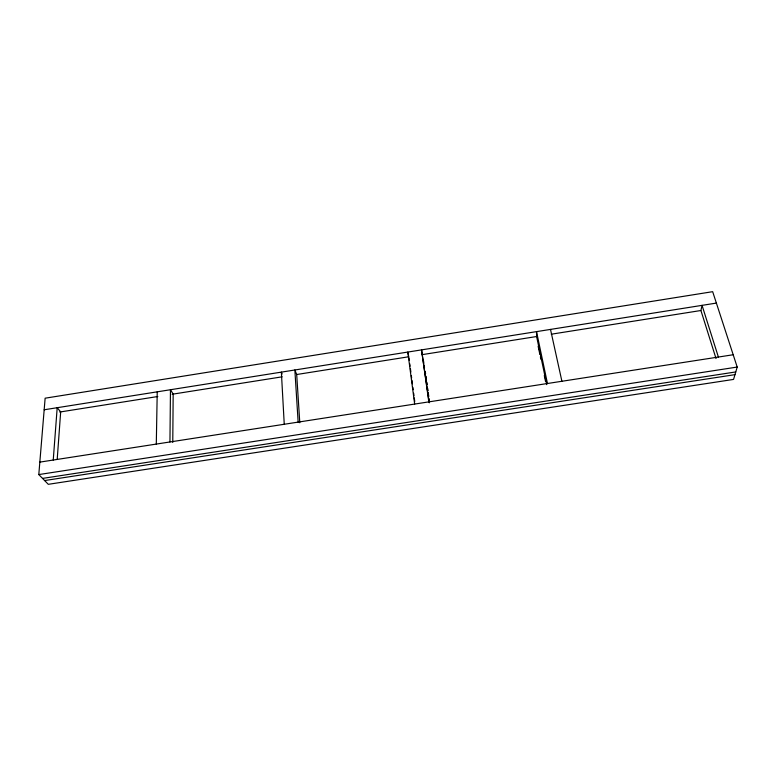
<?xml version="1.0" encoding="UTF-8"?>
<svg xmlns="http://www.w3.org/2000/svg" width="776" height="776" viewBox="0 0 776 776"><rect width="100%" height="100%" fill="white"/><g stroke="black" fill="none" stroke-linecap="round" stroke-linejoin="round"><path stroke-width="1.16" d="M172.767 442.436L173.174 394.082L170.468 389.727L169.944 441.971M156.296 444.076L157.227 391.832M57.211 459.237L60.673 411.891L57.191 407.71L53.243 460.042M38.8 474.572L45.134 398.195L712.669 291.679L737.2 367.058L733.562 379.415L48.296 484.321L38.8 474.572L737.2 367.058M44.174 409.776L716.374 303.086M59.713 412.046L157.79 396.517M172.136 394.247L282.173 376.816M296.529 374.546L408.952 356.737M422.115 354.651L536.934 336.474M551.29 334.204L700.796 310.526M39.828 462.118L733.194 354.748M42.554 478.414L735.764 371.937M44.639 480.557L734.959 374.653M282.134 373.935L281.368 372.121L284.249 424.268M718.392 357.038L702.047 305.356L700.922 310.507L716.025 358.522M408.583 355.583L407.807 352.061L414.656 404.073M550.504 329.412L561.911 381.268M547.458 383.509L536.517 331.633L536.614 336.522L546.74 384.644M538.146 346.271L539.873 354.457M540.368 356.805L540.853 359.142M544.296 375.535L545.528 381.385M425.258 371.394L425.597 373.79M425.937 376.176L426.431 379.765M426.771 382.151L427.11 384.537M427.615 388.126L427.945 390.512M428.284 392.908L428.788 396.488M429.118 398.883L429.458 401.27M423.512 360.821L423.841 363.226M424.181 365.622L424.52 368.028M425.025 371.626L425.364 374.032M425.694 376.428L426.199 380.036M426.538 382.432L426.878 384.838M427.207 387.234L427.712 390.842M428.051 393.238L428.391 395.644M428.895 399.242L429.235 401.638M429.244 402.831L421.543 349.879L428.818 401.881M409 357.93L409.311 360.287M409.776 363.818L410.087 366.175M410.397 368.522L410.863 372.053M411.329 375.584L411.639 377.941M411.949 380.288L412.415 383.819M412.88 387.35L413.191 389.707M413.656 393.228L413.967 395.585M414.277 397.942L414.743 401.473M299.788 422.774L296.694 374.517L294.851 369.987L298.149 422.115"/></g></svg>
